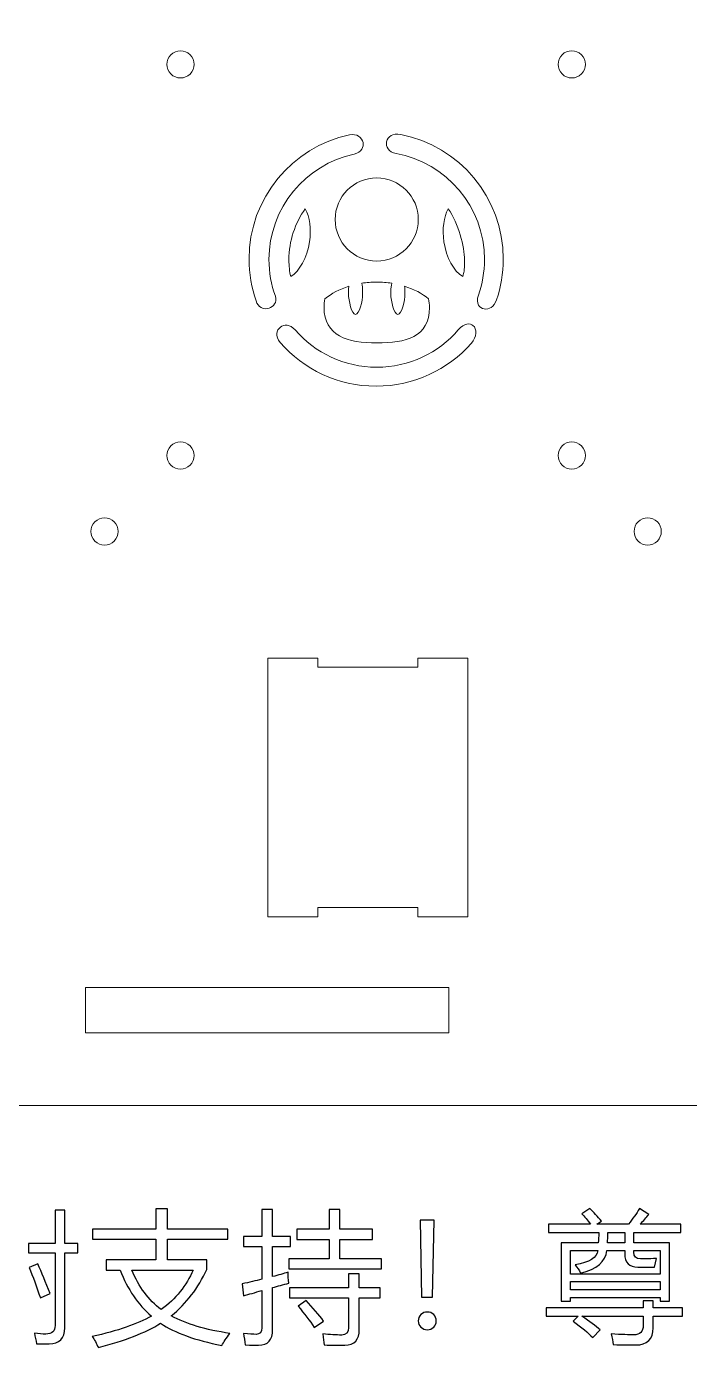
# Model space of a CAD drawing. Header units: centimetres. Extents: x -84 to 49, y -29 to 29.
# Drawn here: x 4.48 to 11.78, y -29.33 to -14.78 of the extents above; entities that cross this region are included whole.
import ezdxf

# ---------------------------------------------------------------- set-up
doc = ezdxf.new("R2010")
doc.units = ezdxf.units.CM
doc.header["$MEASUREMENT"] = 0
doc.layers.add('layer 1', color=7, linetype='Continuous')

msp = doc.modelspace()

# ---------------------------------------------------------------- linework, layer by layer
at = {"layer": 'layer 1', "color": 142, "lineweight": 20}
for points, knots in [([(3.62813, -26.66541), (3.62813, -26.66541), (28.50078, -26.66541), (28.50078, -26.66541), (28.50078, -26.66541), (28.50078, -26.66541), (29.88813, -21.49287), (29.88813, -21.49287), (29.88813, -21.49287), (29.88813, -21.49287), (28.47722, -21.11484), (28.47722, -21.11484), (28.47722, -21.11484), (28.47722, -21.11484), (28.21859, -22.08017), (28.21859, -22.08017), (28.21859, -22.08017), (28.21859, -22.08017), (27.73561, -21.95077), (27.73561, -21.95077), (27.73561, -21.95077), (27.73561, -21.95077), (27.99426, -20.98543), (27.99426, -20.98543), (27.99426, -20.98543), (27.99426, -20.98543), (27.99402, -20.98537), (27.99402, -20.98537), (27.99402, -20.98537), (27.99402, -20.98537), (28.11046, -20.55067), (28.11046, -20.55067), (28.11046, -20.55067), (28.11046, -20.55067), (24.24679, -19.51544), (24.24679, -19.51544), (24.24679, -19.51544), (24.24679, -19.51544), (24.13033, -19.95009), (24.13033, -19.95009), (24.13033, -19.95009), (24.13033, -19.95009), (20.36115, -18.94022), (20.36115, -18.94022), (20.36115, -18.94022), (20.36115, -18.94022), (20.19035, -19.57772), (20.19035, -19.57772), (20.19035, -19.57772), (20.19035, -19.57772), (20.33524, -19.61651), (20.33524, -19.61651), (20.33524, -19.61651), (20.33524, -19.61651), (20.27827, -19.82902), (20.27827, -19.82902), (20.27827, -19.82902), (20.27827, -19.82902), (20.1334, -19.79022), (20.1334, -19.79022), (20.1334, -19.79022), (20.1334, -19.79022), (20.06353, -20.05098), (20.06353, -20.05098), (20.06353, -20.05098), (20.06353, -20.05098), (19.77375, -19.97339), (19.77375, -19.97339), (19.77375, -19.97339), (19.77375, -19.97339), (19.84361, -19.71259), (19.84361, -19.71259), (19.84361, -19.71259), (19.84361, -19.71259), (19.69872, -19.67372), (19.69872, -19.67372), (19.69872, -19.67372), (19.69872, -19.67372), (19.75571, -19.46125), (19.75571, -19.46125), (19.75571, -19.46125), (19.75571, -19.46125), (19.90057, -19.50003), (19.90057, -19.50003), (19.90057, -19.50003), (19.90057, -19.50003), (20.07139, -18.86255), (20.07139, -18.86255), (20.07139, -18.86255), (20.07139, -18.86255), (16.30426, -17.85308), (16.30426, -17.85308), (16.30426, -17.85308), (16.30426, -17.85308), (16.4343, -17.36768), (16.4343, -17.36768), (16.4343, -17.36768), (13.91012, -12.86763), (11.62689, -4.30798), (17.20939, 2.113), (17.20939, 2.113), (17.20939, 2.113), (16.32521, 5.41296), (16.32521, 5.41296), (16.32521, 5.41296), (15.85448, 7.16956), (14.84009, 7.59481), (12.94908, 7.06738), (12.94908, 7.06738), (12.94908, 7.06738), (3.62849, 4.56991), (3.62849, 4.56991), (3.62849, 4.56991), (3.62849, 4.56991), (3.62849, -9.16541), (3.62849, -9.16541), (3.62849, -9.16541), (3.62849, -9.16541), (4.12813, -9.16539), (4.12813, -9.16539), (4.12813, -9.16539), (4.12813, -9.16539), (4.12812, -11.0153), (4.12812, -11.0153), (4.12812, -11.0153), (4.12812, -11.0153), (4.78809, -11.01539), (4.78809, -11.01539), (4.78809, -11.01539), (4.78809, -11.01539), (4.7881, -10.86542), (4.7881, -10.86542), (4.7881, -10.86542), (4.7881, -10.86542), (5.0081, -10.86543), (5.0081, -10.86543), (5.0081, -10.86543), (5.0081, -10.86543), (5.0081, -11.0154), (5.0081, -11.0154), (5.0081, -11.0154), (5.0081, -11.0154), (5.27811, -11.01541), (5.27811, -11.01541), (5.27811, -11.01541), (5.27811, -11.01541), (5.2781, -11.31542), (5.2781, -11.31542), (5.2781, -11.31542), (5.2781, -11.31542), (5.0081, -11.31541), (5.0081, -11.31541), (5.0081, -11.31541), (5.0081, -11.31541), (5.0081, -11.46541), (5.0081, -11.46541), (5.0081, -11.46541), (5.0081, -11.46541), (4.78808, -11.46542), (4.78808, -11.46542), (4.78808, -11.46542), (4.78808, -11.46542), (4.7881, -11.31541), (4.7881, -11.31541), (4.7881, -11.31541), (4.7881, -11.31541), (4.12809, -11.31541), (4.12809, -11.31541), (4.12809, -11.31541), (4.12809, -11.31541), (4.1281, -13.16539), (4.1281, -13.16539), (4.1281, -13.16539), (4.1281, -13.16539), (3.62849, -13.16541), (3.62849, -13.16541), (3.62849, -13.16541), (3.62849, -13.16541), (3.62849, -14.3219), (3.62849, -14.3219), (3.62849, -14.3219), (3.62849, -14.3219), (3.62813, -14.3219), (3.62813, -14.3219), (3.62813, -14.3219), (3.62812, -18.43644), (3.62813, -22.55089), (3.62813, -26.66541)], [0, 0, 0, 0, 0.0212766, 0.0212766, 0.0212766, 0.0212766, 0.04255319, 0.04255319, 0.04255319, 0.04255319, 0.06382979, 0.06382979, 0.06382979, 0.06382979, 0.08510638, 0.08510638, 0.08510638, 0.08510638, 0.10638298, 0.10638298, 0.10638298, 0.10638298, 0.12765957, 0.12765957, 0.12765957, 0.12765957, 0.14893617, 0.14893617, 0.14893617, 0.14893617, 0.17021277, 0.17021277, 0.17021277, 0.17021277, 0.19148936, 0.19148936, 0.19148936, 0.19148936, 0.21276596, 0.21276596, 0.21276596, 0.21276596, 0.23404255, 0.23404255, 0.23404255, 0.23404255, 0.25531915, 0.25531915, 0.25531915, 0.25531915, 0.27659574, 0.27659574, 0.27659574, 0.27659574, 0.29787234, 0.29787234, 0.29787234, 0.29787234, 0.31914894, 0.31914894, 0.31914894, 0.31914894, 0.34042553, 0.34042553, 0.34042553, 0.34042553, 0.36170213, 0.36170213, 0.36170213, 0.36170213, 0.38297872, 0.38297872, 0.38297872, 0.38297872, 0.40425532, 0.40425532, 0.40425532, 0.40425532, 0.42553191, 0.42553191, 0.42553191, 0.42553191, 0.44680851, 0.44680851, 0.44680851, 0.44680851, 0.46808511, 0.46808511, 0.46808511, 0.46808511, 0.4893617, 0.4893617, 0.4893617, 0.4893617, 0.5106383, 0.5106383, 0.5106383, 0.5106383, 0.53191489, 0.53191489, 0.53191489, 0.53191489, 0.55319149, 0.55319149, 0.55319149, 0.55319149, 0.57446809, 0.57446809, 0.57446809, 0.57446809, 0.59574468, 0.59574468, 0.59574468, 0.59574468, 0.61702128, 0.61702128, 0.61702128, 0.61702128, 0.63829787, 0.63829787, 0.63829787, 0.63829787, 0.65957447, 0.65957447, 0.65957447, 0.65957447, 0.68085106, 0.68085106, 0.68085106, 0.68085106, 0.70212766, 0.70212766, 0.70212766, 0.70212766, 0.72340426, 0.72340426, 0.72340426, 0.72340426, 0.74468085, 0.74468085, 0.74468085, 0.74468085, 0.76595745, 0.76595745, 0.76595745, 0.76595745, 0.78723404, 0.78723404, 0.78723404, 0.78723404, 0.80851064, 0.80851064, 0.80851064, 0.80851064, 0.82978723, 0.82978723, 0.82978723, 0.82978723, 0.85106383, 0.85106383, 0.85106383, 0.85106383, 0.87234043, 0.87234043, 0.87234043, 0.87234043, 0.89361702, 0.89361702, 0.89361702, 0.89361702, 0.91489362, 0.91489362, 0.91489362, 0.91489362, 0.93617021, 0.93617021, 0.93617021, 0.93617021, 0.95744681, 0.95744681, 0.95744681, 0.95744681, 0.9787234, 0.9787234, 0.9787234, 0.9787234, 1, 1, 1, 1]), ([(6.27835, -15.08831), (6.33694, -15.14688), (6.33692, -15.24188), (6.27835, -15.30048), (6.27835, -15.30048), (6.21979, -15.35903), (6.12479, -15.35899), (6.06624, -15.30045), (6.06624, -15.30045), (6.00765, -15.24188), (6.00767, -15.14688), (6.06621, -15.08834), (6.06621, -15.08834), (6.1248, -15.02974), (6.21978, -15.02976), (6.27835, -15.08831)], [0, 0, 0, 0, 0.25, 0.25, 0.25, 0.25, 0.5, 0.5, 0.5, 0.5, 0.75, 0.75, 0.75, 0.75, 1, 1, 1, 1]), ([(10.37586, -15.08831), (10.43442, -15.02973), (10.52938, -15.02973), (10.58791, -15.08833), (10.58791, -15.08833), (10.6465, -15.14691), (10.64653, -15.24186), (10.58793, -15.30046), (10.58793, -15.30046), (10.52938, -15.35901), (10.43441, -15.35902), (10.37582, -15.30045), (10.37582, -15.30045), (10.31726, -15.24188), (10.31726, -15.14689), (10.37586, -15.08831)], [0, 0, 0, 0, 0.25, 0.25, 0.25, 0.25, 0.5, 0.5, 0.5, 0.5, 0.75, 0.75, 0.75, 0.75, 1, 1, 1, 1]), ([(8.08626, -16.18385), (7.54969, -16.29765), (7.14695, -16.77416), (7.14698, -17.34455), (7.14698, -17.34455), (7.14698, -17.48631), (7.17187, -17.62227), (7.21747, -17.74833), (7.21747, -17.74833), (7.24174, -17.81795), (7.1937, -17.86419), (7.14826, -17.87996), (7.14826, -17.87996), (7.08985, -17.90022), (7.02443, -17.87211), (7.00419, -17.79898), (7.00419, -17.79898), (6.95424, -17.65514), (6.92709, -17.50065), (6.92708, -17.33984), (6.92708, -17.33984), (6.92708, -16.66729), (7.40165, -16.1053), (8.0341, -15.97068), (8.0341, -15.97068), (8.11329, -15.95381), (8.17147, -16.00093), (8.18288, -16.05631), (8.18288, -16.05631), (8.19297, -16.10516), (8.16665, -16.16044), (8.08626, -16.18385)], [0, 0, 0, 0, 0.125, 0.125, 0.125, 0.125, 0.25, 0.25, 0.25, 0.25, 0.375, 0.375, 0.375, 0.375, 0.5, 0.5, 0.5, 0.5, 0.625, 0.625, 0.625, 0.625, 0.75, 0.75, 0.75, 0.75, 0.875, 0.875, 0.875, 0.875, 1, 1, 1, 1]), ([(8.59879, -15.96633), (9.24184, -16.09284), (9.72709, -16.65975), (9.72707, -17.33987), (9.72707, -17.33987), (9.72709, -17.49728), (9.70105, -17.64867), (9.6531, -17.78993), (9.6531, -17.78993), (9.62784, -17.86439), (9.57, -17.89961), (9.51605, -17.88883), (9.51605, -17.88883), (9.46846, -17.8793), (9.41992, -17.83497), (9.45427, -17.73538), (9.45427, -17.73538), (9.49697, -17.613), (9.5202, -17.4815), (9.5202, -17.34453), (9.5202, -17.34453), (9.52022, -16.76179), (9.0999, -16.27705), (8.54598, -16.17694), (8.54598, -16.17694), (8.46273, -16.16077), (8.43084, -16.09929), (8.44225, -16.04624), (8.44225, -16.04624), (8.45367, -15.99324), (8.50853, -15.94865), (8.59879, -15.96633)], [0, 0, 0, 0, 0.125, 0.125, 0.125, 0.125, 0.25, 0.25, 0.25, 0.25, 0.375, 0.375, 0.375, 0.375, 0.5, 0.5, 0.5, 0.5, 0.625, 0.625, 0.625, 0.625, 0.75, 0.75, 0.75, 0.75, 0.875, 0.875, 0.875, 0.875, 1, 1, 1, 1]), ([(8.33362, -16.44539), (8.58639, -16.44538), (8.79142, -16.6504), (8.79146, -16.90325), (8.79146, -16.90325), (8.79146, -17.15608), (8.58641, -17.36106), (8.3336, -17.36109), (8.3336, -17.36109), (8.08077, -17.36109), (7.87576, -17.15606), (7.87577, -16.90323), (7.87577, -16.90323), (7.87574, -16.65039), (8.08078, -16.44538), (8.33362, -16.44539)], [0, 0, 0, 0, 0.25, 0.25, 0.25, 0.25, 0.5, 0.5, 0.5, 0.5, 0.75, 0.75, 0.75, 0.75, 1, 1, 1, 1]), ([(7.38662, -17.53201), (7.37335, -17.477), (7.36629, -17.41597), (7.36634, -17.34814), (7.36634, -17.34814), (7.36632, -17.13811), (7.43341, -16.9436), (7.54723, -16.78496), (7.54723, -16.78496), (7.59459, -16.87681), (7.61416, -17.00813), (7.59357, -17.14884), (7.59357, -17.14884), (7.5676, -17.32582), (7.48511, -17.47027), (7.38662, -17.53201)], [0, 0, 0, 0, 0.25, 0.25, 0.25, 0.25, 0.5, 0.5, 0.5, 0.5, 0.75, 0.75, 0.75, 0.75, 1, 1, 1, 1]), ([(9.12001, -16.78499), (9.23381, -16.94362), (9.3009, -17.20919), (9.30087, -17.34815), (9.30087, -17.34815), (9.30087, -17.48711), (9.29384, -17.47704), (9.28058, -17.53202), (9.28058, -17.53202), (9.18213, -17.47027), (9.09959, -17.32579), (9.07365, -17.14886), (9.07365, -17.14886), (9.05306, -17.00808), (9.0726, -16.87678), (9.12001, -16.78499)], [0, 0, 0, 0, 0.25, 0.25, 0.25, 0.25, 0.5, 0.5, 0.5, 0.5, 0.75, 0.75, 0.75, 0.75, 1, 1, 1, 1]), ([(8.33361, -17.59319), (8.39053, -17.59321), (8.44602, -17.59762), (8.49924, -17.60594), (8.49924, -17.60594), (8.49281, -17.63954), (8.48915, -17.63534), (8.48915, -17.71971), (8.48915, -17.71971), (8.48914, -17.80409), (8.52396, -17.9504), (8.56678, -17.95039), (8.56678, -17.95039), (8.60963, -17.95038), (8.64441, -17.79772), (8.64442, -17.71972), (8.64442, -17.71972), (8.64438, -17.64169), (8.64265, -17.66373), (8.63943, -17.63838), (8.63943, -17.63838), (8.74341, -17.67081), (8.83437, -17.71922), (8.90546, -17.77901), (8.90546, -17.77901), (8.91102, -17.80782), (8.91399, -17.83933), (8.91396, -17.87374), (8.91396, -17.87374), (8.91397, -18.19941), (8.65408, -18.26384), (8.33357, -18.26385), (8.33357, -18.26385), (8.01315, -18.26385), (7.75323, -18.18446), (7.75321, -17.87373), (7.75321, -17.87373), (7.75321, -17.83911), (7.7565, -17.80734), (7.76269, -17.77823), (7.76269, -17.77823), (7.83363, -17.71883), (7.92423, -17.67072), (8.02774, -17.63839), (8.02774, -17.63839), (8.02456, -17.66371), (8.02284, -17.64169), (8.02285, -17.71969), (8.02285, -17.71969), (8.02284, -17.79772), (8.05758, -17.95039), (8.10041, -17.95038), (8.10041, -17.95038), (8.14326, -17.95038), (8.17806, -17.80404), (8.17807, -17.71966), (8.17807, -17.71966), (8.17809, -17.63527), (8.1744, -17.63952), (8.16795, -17.60596), (8.16795, -17.60596), (8.22121, -17.59763), (8.27666, -17.5932), (8.33361, -17.59319)], [0, 0, 0, 0, 0.0625, 0.0625, 0.0625, 0.0625, 0.125, 0.125, 0.125, 0.125, 0.1875, 0.1875, 0.1875, 0.1875, 0.25, 0.25, 0.25, 0.25, 0.3125, 0.3125, 0.3125, 0.3125, 0.375, 0.375, 0.375, 0.375, 0.4375, 0.4375, 0.4375, 0.4375, 0.5, 0.5, 0.5, 0.5, 0.5625, 0.5625, 0.5625, 0.5625, 0.625, 0.625, 0.625, 0.625, 0.6875, 0.6875, 0.6875, 0.6875, 0.75, 0.75, 0.75, 0.75, 0.8125, 0.8125, 0.8125, 0.8125, 0.875, 0.875, 0.875, 0.875, 0.9375, 0.9375, 0.9375, 0.9375, 1, 1, 1, 1]), ([(7.43565, -18.12011), (7.65323, -18.37181), (7.97483, -18.53117), (8.33357, -18.53116), (8.33357, -18.53116), (8.6922, -18.53119), (9.01369, -18.37197), (9.23129, -18.12047), (9.23129, -18.12047), (9.30171, -18.03908), (9.36115, -18.04638), (9.39387, -18.07192), (9.39387, -18.07192), (9.44017, -18.10809), (9.43763, -18.19743), (9.37583, -18.26721), (9.37583, -18.26721), (9.11933, -18.55706), (8.74452, -18.73986), (8.32708, -18.73988), (8.32708, -18.73988), (7.90532, -18.73984), (7.52712, -18.55324), (7.27041, -18.25809), (7.27041, -18.25809), (7.21059, -18.18932), (7.2293, -18.12275), (7.27281, -18.08947), (7.27281, -18.08947), (7.31367, -18.05813), (7.37573, -18.05572), (7.43565, -18.12011)], [0, 0, 0, 0, 0.125, 0.125, 0.125, 0.125, 0.25, 0.25, 0.25, 0.25, 0.375, 0.375, 0.375, 0.375, 0.5, 0.5, 0.5, 0.5, 0.625, 0.625, 0.625, 0.625, 0.75, 0.75, 0.75, 0.75, 0.875, 0.875, 0.875, 0.875, 1, 1, 1, 1]), ([(6.06622, -19.3979), (6.12477, -19.33934), (6.2198, -19.33932), (6.27836, -19.39791), (6.27836, -19.39791), (6.33692, -19.45648), (6.33694, -19.55149), (6.27837, -19.61004), (6.27837, -19.61004), (6.21979, -19.66859), (6.12479, -19.6686), (6.06622, -19.61003), (6.06622, -19.61003), (6.00767, -19.55145), (6.00764, -19.45649), (6.06622, -19.3979)], [0, 0, 0, 0, 0.25, 0.25, 0.25, 0.25, 0.5, 0.5, 0.5, 0.5, 0.75, 0.75, 0.75, 0.75, 1, 1, 1, 1]), ([(10.58796, -19.3979), (10.64653, -19.45649), (10.64652, -19.55147), (10.58795, -19.61002), (10.58795, -19.61002), (10.52939, -19.66864), (10.4344, -19.66861), (10.37582, -19.61006), (10.37582, -19.61006), (10.31727, -19.55146), (10.31729, -19.45648), (10.37582, -19.39791), (10.37582, -19.39791), (10.43441, -19.33931), (10.52938, -19.33937), (10.58796, -19.3979)], [0, 0, 0, 0, 0.25, 0.25, 0.25, 0.25, 0.5, 0.5, 0.5, 0.5, 0.75, 0.75, 0.75, 0.75, 1, 1, 1, 1]), ([(5.23007, -20.23405), (5.28864, -20.17549), (5.38364, -20.1755), (5.44222, -20.23405), (5.44222, -20.23405), (5.50078, -20.29261), (5.50078, -20.38762), (5.44223, -20.44618), (5.44223, -20.44618), (5.38366, -20.50476), (5.28863, -20.50475), (5.23009, -20.44619), (5.23009, -20.44619), (5.17153, -20.38763), (5.17154, -20.29262), (5.23007, -20.23405)], [0, 0, 0, 0, 0.25, 0.25, 0.25, 0.25, 0.5, 0.5, 0.5, 0.5, 0.75, 0.75, 0.75, 0.75, 1, 1, 1, 1]), ([(11.42408, -20.23407), (11.48265, -20.2926), (11.48263, -20.38763), (11.42407, -20.44619), (11.42407, -20.44619), (11.36554, -20.50475), (11.2705, -20.50472), (11.21193, -20.44618), (11.21193, -20.44618), (11.15343, -20.38763), (11.15337, -20.29262), (11.21195, -20.23407), (11.21195, -20.23407), (11.27052, -20.17549), (11.36553, -20.1755), (11.42408, -20.23407)], [0, 0, 0, 0, 0.25, 0.25, 0.25, 0.25, 0.5, 0.5, 0.5, 0.5, 0.75, 0.75, 0.75, 0.75, 1, 1, 1, 1]), ([(9.33566, -21.7351), (9.33566, -21.7351), (9.33565, -24.58512), (9.33565, -24.58512), (9.33565, -24.58512), (9.33565, -24.58512), (8.78564, -24.58511), (8.78564, -24.58511), (8.78564, -24.58511), (8.78564, -24.58511), (8.78564, -24.48513), (8.78564, -24.48513), (8.78564, -24.48513), (8.78564, -24.48513), (7.68565, -24.48511), (7.68565, -24.48511), (7.68565, -24.48511), (7.68565, -24.48511), (7.68564, -24.58511), (7.68564, -24.58511), (7.68564, -24.58511), (7.68564, -24.58511), (7.13567, -24.5851), (7.13567, -24.5851), (7.13567, -24.5851), (7.13567, -24.5851), (7.13564, -21.73511), (7.13564, -21.73511), (7.13564, -21.73511), (7.13564, -21.73511), (7.68565, -21.73512), (7.68565, -21.73512), (7.68565, -21.73512), (7.68565, -21.73512), (7.68563, -21.83512), (7.68563, -21.83512), (7.68563, -21.83512), (7.68563, -21.83512), (8.78562, -21.83512), (8.78562, -21.83512), (8.78562, -21.83512), (8.78562, -21.83512), (8.78564, -21.73512), (8.78564, -21.73512), (8.78564, -21.73512), (8.78564, -21.73512), (9.33566, -21.7351), (9.33566, -21.7351)], [0, 0, 0, 0, 0.08333333, 0.08333333, 0.08333333, 0.08333333, 0.16666667, 0.16666667, 0.16666667, 0.16666667, 0.25, 0.25, 0.25, 0.25, 0.33333333, 0.33333333, 0.33333333, 0.33333333, 0.41666667, 0.41666667, 0.41666667, 0.41666667, 0.5, 0.5, 0.5, 0.5, 0.58333333, 0.58333333, 0.58333333, 0.58333333, 0.66666667, 0.66666667, 0.66666667, 0.66666667, 0.75, 0.75, 0.75, 0.75, 0.83333333, 0.83333333, 0.83333333, 0.83333333, 0.91666667, 0.91666667, 0.91666667, 0.91666667, 1, 1, 1, 1]), ([(9.12809, -25.86543), (9.12809, -25.86543), (5.12806, -25.86543), (5.12806, -25.86543), (5.12806, -25.86543), (5.12806, -25.86543), (5.12804, -25.36543), (5.12804, -25.36543), (5.12804, -25.36543), (5.12804, -25.36543), (9.12812, -25.36544), (9.12812, -25.36544), (9.12812, -25.36544), (9.12812, -25.36544), (9.12809, -25.86543), (9.12809, -25.86543)], [0, 0, 0, 0, 0.25, 0.25, 0.25, 0.25, 0.5, 0.5, 0.5, 0.5, 0.75, 0.75, 0.75, 0.75, 1, 1, 1, 1])]:
    msp.add_open_spline(points, degree=3, knots=knots, dxfattribs=at)
at = {"layer": 'layer 1', "color": 250}
for points, knots in [([(10.36532, -28.17968), (10.36532, -28.17968), (10.77385, -28.17968), (10.77385, -28.17968), (10.77385, -28.17968), (10.77647, -28.14533), (10.77831, -28.10678), (10.77935, -28.0643), (10.77935, -28.0643), (10.77935, -28.0643), (10.22687, -28.0643), (10.22687, -28.0643), (10.22687, -28.0643), (10.22687, -28.0643), (10.22687, -27.97384), (10.22687, -27.97384), (10.22687, -27.97384), (10.22687, -27.97384), (10.68942, -27.97384), (10.68942, -27.97384), (10.68942, -27.97384), (10.65349, -27.92507), (10.62176, -27.88626), (10.59423, -27.85689), (10.59423, -27.85689), (10.59423, -27.85689), (10.68024, -27.79868), (10.68024, -27.79868), (10.68024, -27.79868), (10.72324, -27.84168), (10.76624, -27.88862), (10.80925, -27.94001), (10.80925, -27.94001), (10.80925, -27.94001), (10.75943, -27.97384), (10.75943, -27.97384), (10.75943, -27.97384), (10.75943, -27.97384), (11.10581, -27.97384), (11.10581, -27.97384), (11.10581, -27.97384), (11.15248, -27.91432), (11.19287, -27.85637), (11.22722, -27.79999), (11.22722, -27.79999), (11.22722, -27.79999), (11.33, -27.86607), (11.33, -27.86607), (11.33, -27.86607), (11.30509, -27.89753), (11.2731, -27.9332), (11.23482, -27.97384), (11.23482, -27.97384), (11.23482, -27.97384), (11.68189, -27.97384), (11.68189, -27.97384), (11.68189, -27.97384), (11.68189, -27.97384), (11.68189, -28.0643), (11.68189, -28.0643), (11.68189, -28.0643), (11.68189, -28.0643), (11.16559, -28.0643), (11.16559, -28.0643), (11.16559, -28.0643), (11.16559, -28.0643), (11.16559, -28.17968), (11.16559, -28.17968), (11.16559, -28.17968), (11.16559, -28.17968), (11.55734, -28.17968), (11.55734, -28.17968), (11.55734, -28.17968), (11.55734, -28.17968), (11.55734, -28.81869), (11.55734, -28.81869), (11.55734, -28.81869), (11.55734, -28.81869), (11.45455, -28.81869), (11.45455, -28.81869), (11.45455, -28.81869), (11.45455, -28.81869), (11.45455, -28.77883), (11.45455, -28.77883), (11.45455, -28.77883), (11.45455, -28.77883), (10.46811, -28.77883), (10.46811, -28.77883), (10.46811, -28.77883), (10.46811, -28.77883), (10.46811, -28.81869), (10.46811, -28.81869), (10.46811, -28.81869), (10.46811, -28.81869), (10.36532, -28.81869), (10.36532, -28.81869), (10.36532, -28.81869), (10.36532, -28.81869), (10.36532, -28.17968), (10.36532, -28.17968)], [0, 0, 0, 0, 0.04, 0.04, 0.04, 0.04, 0.08, 0.08, 0.08, 0.08, 0.12, 0.12, 0.12, 0.12, 0.16, 0.16, 0.16, 0.16, 0.2, 0.2, 0.2, 0.2, 0.24, 0.24, 0.24, 0.24, 0.28, 0.28, 0.28, 0.28, 0.32, 0.32, 0.32, 0.32, 0.36, 0.36, 0.36, 0.36, 0.4, 0.4, 0.4, 0.4, 0.44, 0.44, 0.44, 0.44, 0.48, 0.48, 0.48, 0.48, 0.52, 0.52, 0.52, 0.52, 0.56, 0.56, 0.56, 0.56, 0.6, 0.6, 0.6, 0.6, 0.64, 0.64, 0.64, 0.64, 0.68, 0.68, 0.68, 0.68, 0.72, 0.72, 0.72, 0.72, 0.76, 0.76, 0.76, 0.76, 0.8, 0.8, 0.8, 0.8, 0.84, 0.84, 0.84, 0.84, 0.88, 0.88, 0.88, 0.88, 0.92, 0.92, 0.92, 0.92, 0.96, 0.96, 0.96, 0.96, 1, 1, 1, 1]), ([(4.49723, -28.18571), (4.49723, -28.18571), (4.79065, -28.18571), (4.79065, -28.18571), (4.79065, -28.18571), (4.79065, -28.18571), (4.79065, -27.81704), (4.79065, -27.81704), (4.79065, -27.81704), (4.79065, -27.81704), (4.89815, -27.81704), (4.89815, -27.81704), (4.89815, -27.81704), (4.89815, -27.81704), (4.89815, -28.18571), (4.89815, -28.18571), (4.89815, -28.18571), (4.89815, -28.18571), (5.04263, -28.18571), (5.04263, -28.18571), (5.04263, -28.18571), (5.04263, -28.18571), (5.04263, -28.28876), (5.04263, -28.28876), (5.04263, -28.28876), (5.04263, -28.28876), (4.89815, -28.28876), (4.89815, -28.28876), (4.89815, -28.28876), (4.89815, -28.28876), (4.89815, -29.11525), (4.89815, -29.11525), (4.89815, -29.11525), (4.89815, -29.23089), (4.84021, -29.28936), (4.72457, -29.29041), (4.72457, -29.29041), (4.69074, -29.29041), (4.64459, -29.29041), (4.58612, -29.29041), (4.58612, -29.29041), (4.58009, -29.25056), (4.57249, -29.21149), (4.56331, -29.17373), (4.56331, -29.17373), (4.61024, -29.17976), (4.6522, -29.1829), (4.68917, -29.1829), (4.68917, -29.1829), (4.75682, -29.1829), (4.79065, -29.15118), (4.79065, -29.08772), (4.79065, -29.08772), (4.79065, -29.08772), (4.79065, -28.28876), (4.79065, -28.28876), (4.79065, -28.28876), (4.79065, -28.28876), (4.49723, -28.28876), (4.49723, -28.28876), (4.49723, -28.28876), (4.49723, -28.28876), (4.49723, -28.18571), (4.49723, -28.18571)], [0, 0, 0, 0, 0.0625, 0.0625, 0.0625, 0.0625, 0.125, 0.125, 0.125, 0.125, 0.1875, 0.1875, 0.1875, 0.1875, 0.25, 0.25, 0.25, 0.25, 0.3125, 0.3125, 0.3125, 0.3125, 0.375, 0.375, 0.375, 0.375, 0.4375, 0.4375, 0.4375, 0.4375, 0.5, 0.5, 0.5, 0.5, 0.5625, 0.5625, 0.5625, 0.5625, 0.625, 0.625, 0.625, 0.625, 0.6875, 0.6875, 0.6875, 0.6875, 0.75, 0.75, 0.75, 0.75, 0.8125, 0.8125, 0.8125, 0.8125, 0.875, 0.875, 0.875, 0.875, 0.9375, 0.9375, 0.9375, 0.9375, 1, 1, 1, 1]), ([(5.20469, -28.02602), (5.20469, -28.02602), (5.90244, -28.02602), (5.90244, -28.02602), (5.90244, -28.02602), (5.90244, -28.02602), (5.90244, -27.80471), (5.90244, -27.80471), (5.90244, -27.80471), (5.90244, -27.80471), (6.0283, -27.80471), (6.0283, -27.80471), (6.0283, -27.80471), (6.0283, -27.80471), (6.0283, -28.02602), (6.0283, -28.02602), (6.0283, -28.02602), (6.0283, -28.02602), (6.69353, -28.02602), (6.69353, -28.02602), (6.69353, -28.02602), (6.69353, -28.02602), (6.69353, -28.13798), (6.69353, -28.13798), (6.69353, -28.13798), (6.69353, -28.13798), (6.0283, -28.13798), (6.0283, -28.13798), (6.0283, -28.13798), (6.0283, -28.13798), (6.0283, -28.36559), (6.0283, -28.36559), (6.0283, -28.36559), (6.0283, -28.36559), (6.46147, -28.36559), (6.46147, -28.36559), (6.46147, -28.36559), (6.46147, -28.36559), (6.46147, -28.47152), (6.46147, -28.47152), (6.46147, -28.47152), (6.36944, -28.67526), (6.23886, -28.8457), (6.06973, -28.98231), (6.06973, -28.98231), (6.23728, -29.07304), (6.4523, -29.13728), (6.71504, -29.1753), (6.71504, -29.1753), (6.67806, -29.22643), (6.64896, -29.27101), (6.62746, -29.30877), (6.62746, -29.30877), (6.33509, -29.25108), (6.11037, -29.16927), (5.95383, -29.06386), (5.95383, -29.06386), (5.78628, -29.16717), (5.55763, -29.25659), (5.26788, -29.33184), (5.26788, -29.33184), (5.24716, -29.28491), (5.22488, -29.24426), (5.20023, -29.21044), (5.20023, -29.21044), (5.47922, -29.14803), (5.6966, -29.07304), (5.85235, -28.98546), (5.85235, -28.98546), (5.70394, -28.85802), (5.58883, -28.68863), (5.50754, -28.47755), (5.50754, -28.47755), (5.50754, -28.47755), (5.35546, -28.47755), (5.35546, -28.47755), (5.35546, -28.47755), (5.35546, -28.47755), (5.35546, -28.36559), (5.35546, -28.36559), (5.35546, -28.36559), (5.35546, -28.36559), (5.90244, -28.36559), (5.90244, -28.36559), (5.90244, -28.36559), (5.90244, -28.36559), (5.90244, -28.13798), (5.90244, -28.13798), (5.90244, -28.13798), (5.90244, -28.13798), (5.20469, -28.13798), (5.20469, -28.13798), (5.20469, -28.13798), (5.20469, -28.13798), (5.20469, -28.02602), (5.20469, -28.02602)], [0, 0, 0, 0, 0.04166667, 0.04166667, 0.04166667, 0.04166667, 0.08333333, 0.08333333, 0.08333333, 0.08333333, 0.125, 0.125, 0.125, 0.125, 0.16666667, 0.16666667, 0.16666667, 0.16666667, 0.20833333, 0.20833333, 0.20833333, 0.20833333, 0.25, 0.25, 0.25, 0.25, 0.29166667, 0.29166667, 0.29166667, 0.29166667, 0.33333333, 0.33333333, 0.33333333, 0.33333333, 0.375, 0.375, 0.375, 0.375, 0.41666667, 0.41666667, 0.41666667, 0.41666667, 0.45833333, 0.45833333, 0.45833333, 0.45833333, 0.5, 0.5, 0.5, 0.5, 0.54166667, 0.54166667, 0.54166667, 0.54166667, 0.58333333, 0.58333333, 0.58333333, 0.58333333, 0.625, 0.625, 0.625, 0.625, 0.66666667, 0.66666667, 0.66666667, 0.66666667, 0.70833333, 0.70833333, 0.70833333, 0.70833333, 0.75, 0.75, 0.75, 0.75, 0.79166667, 0.79166667, 0.79166667, 0.79166667, 0.83333333, 0.83333333, 0.83333333, 0.83333333, 0.875, 0.875, 0.875, 0.875, 0.91666667, 0.91666667, 0.91666667, 0.91666667, 0.95833333, 0.95833333, 0.95833333, 0.95833333, 1, 1, 1, 1]), ([(6.8527, -28.62963), (6.93058, -28.61233), (7.00216, -28.59581), (7.06772, -28.57981), (7.06772, -28.57981), (7.06772, -28.57981), (7.06772, -28.21953), (7.06772, -28.21953), (7.06772, -28.21953), (7.06772, -28.21953), (6.8666, -28.21953), (6.8666, -28.21953), (6.8666, -28.21953), (6.8666, -28.21953), (6.8666, -28.10888), (6.8666, -28.10888), (6.8666, -28.10888), (6.8666, -28.10888), (7.06772, -28.10888), (7.06772, -28.10888), (7.06772, -28.10888), (7.06772, -28.10888), (7.06772, -27.81232), (7.06772, -27.81232), (7.06772, -27.81232), (7.06772, -27.81232), (7.18755, -27.81232), (7.18755, -27.81232), (7.18755, -27.81232), (7.18755, -27.81232), (7.18755, -28.10888), (7.18755, -28.10888), (7.18755, -28.10888), (7.18755, -28.10888), (7.38421, -28.10888), (7.38421, -28.10888), (7.38421, -28.10888), (7.38421, -28.10888), (7.38421, -28.21953), (7.38421, -28.21953), (7.38421, -28.21953), (7.38421, -28.21953), (7.18755, -28.21953), (7.18755, -28.21953), (7.18755, -28.21953), (7.18755, -28.21953), (7.18755, -28.54992), (7.18755, -28.54992), (7.18755, -28.54992), (7.25179, -28.53288), (7.3079, -28.51714), (7.35668, -28.5022), (7.35668, -28.5022), (7.35772, -28.53917), (7.36113, -28.57903), (7.36743, -28.62203), (7.36743, -28.62203), (7.30345, -28.63907), (7.2434, -28.65507), (7.18755, -28.67054), (7.18755, -28.67054), (7.18755, -28.67054), (7.18755, -29.13361), (7.18755, -29.13361), (7.18755, -29.13361), (7.18755, -29.24846), (7.13537, -29.30588), (7.03101, -29.30588), (7.03101, -29.30588), (6.99928, -29.30588), (6.95051, -29.30483), (6.88495, -29.30274), (6.88495, -29.30274), (6.88076, -29.26078), (6.8742, -29.2183), (6.86503, -29.1753), (6.86503, -29.1753), (6.92953, -29.18238), (6.9762, -29.18605), (7.00479, -29.18605), (7.00479, -29.18605), (7.04674, -29.18605), (7.06772, -29.16193), (7.06772, -29.11368), (7.06772, -29.11368), (7.06772, -29.11368), (7.06772, -28.70358), (7.06772, -28.70358), (7.06772, -28.70358), (6.99194, -28.72508), (6.92533, -28.74448), (6.86817, -28.76179), (6.86817, -28.76179), (6.86817, -28.76179), (6.8527, -28.62963), (6.8527, -28.62963)], [0, 0, 0, 0, 0.04166667, 0.04166667, 0.04166667, 0.04166667, 0.08333333, 0.08333333, 0.08333333, 0.08333333, 0.125, 0.125, 0.125, 0.125, 0.16666667, 0.16666667, 0.16666667, 0.16666667, 0.20833333, 0.20833333, 0.20833333, 0.20833333, 0.25, 0.25, 0.25, 0.25, 0.29166667, 0.29166667, 0.29166667, 0.29166667, 0.33333333, 0.33333333, 0.33333333, 0.33333333, 0.375, 0.375, 0.375, 0.375, 0.41666667, 0.41666667, 0.41666667, 0.41666667, 0.45833333, 0.45833333, 0.45833333, 0.45833333, 0.5, 0.5, 0.5, 0.5, 0.54166667, 0.54166667, 0.54166667, 0.54166667, 0.58333333, 0.58333333, 0.58333333, 0.58333333, 0.625, 0.625, 0.625, 0.625, 0.66666667, 0.66666667, 0.66666667, 0.66666667, 0.70833333, 0.70833333, 0.70833333, 0.70833333, 0.75, 0.75, 0.75, 0.75, 0.79166667, 0.79166667, 0.79166667, 0.79166667, 0.83333333, 0.83333333, 0.83333333, 0.83333333, 0.875, 0.875, 0.875, 0.875, 0.91666667, 0.91666667, 0.91666667, 0.91666667, 0.95833333, 0.95833333, 0.95833333, 0.95833333, 1, 1, 1, 1]), ([(7.36585, -28.35483), (7.36585, -28.35483), (7.80847, -28.35483), (7.80847, -28.35483), (7.80847, -28.35483), (7.80847, -28.35483), (7.80847, -28.13956), (7.80847, -28.13956), (7.80847, -28.13956), (7.80847, -28.13956), (7.45343, -28.13956), (7.45343, -28.13956), (7.45343, -28.13956), (7.45343, -28.13956), (7.45343, -28.0289), (7.45343, -28.0289), (7.45343, -28.0289), (7.45343, -28.0289), (7.80847, -28.0289), (7.80847, -28.0289), (7.80847, -28.0289), (7.80847, -28.0289), (7.80847, -27.81232), (7.80847, -27.81232), (7.80847, -27.81232), (7.80847, -27.81232), (7.9283, -27.81232), (7.9283, -27.81232), (7.9283, -27.81232), (7.9283, -27.81232), (7.9283, -28.0289), (7.9283, -28.0289), (7.9283, -28.0289), (7.9283, -28.0289), (8.2878, -28.0289), (8.2878, -28.0289), (8.2878, -28.0289), (8.2878, -28.0289), (8.2878, -28.13956), (8.2878, -28.13956), (8.2878, -28.13956), (8.2878, -28.13956), (7.9283, -28.13956), (7.9283, -28.13956), (7.9283, -28.13956), (7.9283, -28.13956), (7.9283, -28.35483), (7.9283, -28.35483), (7.9283, -28.35483), (7.9283, -28.35483), (8.38455, -28.35483), (8.38455, -28.35483), (8.38455, -28.35483), (8.38455, -28.35483), (8.38455, -28.46549), (8.38455, -28.46549), (8.38455, -28.46549), (8.38455, -28.46549), (7.36585, -28.46549), (7.36585, -28.46549), (7.36585, -28.46549), (7.36585, -28.46549), (7.36585, -28.35483), (7.36585, -28.35483)], [0, 0, 0, 0, 0.0625, 0.0625, 0.0625, 0.0625, 0.125, 0.125, 0.125, 0.125, 0.1875, 0.1875, 0.1875, 0.1875, 0.25, 0.25, 0.25, 0.25, 0.3125, 0.3125, 0.3125, 0.3125, 0.375, 0.375, 0.375, 0.375, 0.4375, 0.4375, 0.4375, 0.4375, 0.5, 0.5, 0.5, 0.5, 0.5625, 0.5625, 0.5625, 0.5625, 0.625, 0.625, 0.625, 0.625, 0.6875, 0.6875, 0.6875, 0.6875, 0.75, 0.75, 0.75, 0.75, 0.8125, 0.8125, 0.8125, 0.8125, 0.875, 0.875, 0.875, 0.875, 0.9375, 0.9375, 0.9375, 0.9375, 1, 1, 1, 1]), ([(8.96615, -27.9269), (8.96615, -27.9269), (8.94936, -28.77805), (8.94936, -28.77805), (8.94936, -28.77805), (8.94936, -28.77805), (8.82796, -28.77805), (8.82796, -28.77805), (8.82796, -28.77805), (8.82796, -28.77805), (8.81091, -27.9269), (8.81091, -27.9269), (8.81091, -27.9269), (8.81091, -27.9269), (8.96615, -27.9269), (8.96615, -27.9269)], [0, 0, 0, 0, 0.25, 0.25, 0.25, 0.25, 0.5, 0.5, 0.5, 0.5, 0.75, 0.75, 0.75, 0.75, 1, 1, 1, 1]), ([(10.87532, -28.17968), (10.87532, -28.17968), (11.06569, -28.17968), (11.06569, -28.17968), (11.06569, -28.17968), (11.06569, -28.17968), (11.06569, -28.0643), (11.06569, -28.0643), (11.06569, -28.0643), (11.06569, -28.0643), (10.87847, -28.0643), (10.87847, -28.0643), (10.87847, -28.0643), (10.87795, -28.10888), (10.8769, -28.14742), (10.87532, -28.17968)], [0, 0, 0, 0, 0.25, 0.25, 0.25, 0.25, 0.5, 0.5, 0.5, 0.5, 0.75, 0.75, 0.75, 0.75, 1, 1, 1, 1]), ([(11.23797, -28.35326), (11.2655, -28.35326), (11.3245, -28.35274), (11.4147, -28.35169), (11.4147, -28.35169), (11.4147, -28.35169), (11.3932, -28.4453), (11.3932, -28.4453), (11.3932, -28.4453), (11.3932, -28.4453), (11.2086, -28.4453), (11.2086, -28.4453), (11.2086, -28.4453), (11.11341, -28.4453), (11.06569, -28.39626), (11.06569, -28.29793), (11.06569, -28.29793), (11.06569, -28.29793), (11.06569, -28.26411), (11.06569, -28.26411), (11.06569, -28.26411), (11.06569, -28.26411), (10.86851, -28.26411), (10.86851, -28.26411), (10.86851, -28.26411), (10.85409, -28.38604), (10.75759, -28.46837), (10.57876, -28.51138), (10.57876, -28.51138), (10.56146, -28.47965), (10.54127, -28.44897), (10.51898, -28.41934), (10.51898, -28.41934), (10.67657, -28.39312), (10.75943, -28.34146), (10.76703, -28.26411), (10.76703, -28.26411), (10.76703, -28.26411), (10.46811, -28.26411), (10.46811, -28.26411), (10.46811, -28.26411), (10.46811, -28.26411), (10.46811, -28.52213), (10.46811, -28.52213), (10.46811, -28.52213), (10.46811, -28.52213), (11.45455, -28.52213), (11.45455, -28.52213), (11.45455, -28.52213), (11.45455, -28.52213), (11.45455, -28.26411), (11.45455, -28.26411), (11.45455, -28.26411), (11.45455, -28.26411), (11.16559, -28.26411), (11.16559, -28.26411), (11.16559, -28.26411), (11.16559, -28.26411), (11.16559, -28.28246), (11.16559, -28.28246), (11.16559, -28.28246), (11.16559, -28.32966), (11.18972, -28.35326), (11.23797, -28.35326)], [0, 0, 0, 0, 0.0625, 0.0625, 0.0625, 0.0625, 0.125, 0.125, 0.125, 0.125, 0.1875, 0.1875, 0.1875, 0.1875, 0.25, 0.25, 0.25, 0.25, 0.3125, 0.3125, 0.3125, 0.3125, 0.375, 0.375, 0.375, 0.375, 0.4375, 0.4375, 0.4375, 0.4375, 0.5, 0.5, 0.5, 0.5, 0.5625, 0.5625, 0.5625, 0.5625, 0.625, 0.625, 0.625, 0.625, 0.6875, 0.6875, 0.6875, 0.6875, 0.75, 0.75, 0.75, 0.75, 0.8125, 0.8125, 0.8125, 0.8125, 0.875, 0.875, 0.875, 0.875, 0.9375, 0.9375, 0.9375, 0.9375, 1, 1, 1, 1]), ([(4.60002, -28.40859), (4.64407, -28.50482), (4.68917, -28.61443), (4.73532, -28.7374), (4.73532, -28.7374), (4.73532, -28.7374), (4.62939, -28.78486), (4.62939, -28.78486), (4.62939, -28.78486), (4.58822, -28.66215), (4.54679, -28.54992), (4.50483, -28.44844), (4.50483, -28.44844), (4.50483, -28.44844), (4.60002, -28.40859), (4.60002, -28.40859)], [0, 0, 0, 0, 0.25, 0.25, 0.25, 0.25, 0.5, 0.5, 0.5, 0.5, 0.75, 0.75, 0.75, 0.75, 1, 1, 1, 1]), ([(6.31254, -28.47755), (6.31254, -28.47755), (5.63734, -28.47755), (5.63734, -28.47755), (5.63734, -28.47755), (5.71207, -28.66267), (5.8201, -28.80794), (5.96143, -28.91387), (5.96143, -28.91387), (6.12034, -28.79378), (6.23728, -28.64825), (6.31254, -28.47755)], [0, 0, 0, 0, 0.33333333, 0.33333333, 0.33333333, 0.33333333, 0.66666667, 0.66666667, 0.66666667, 0.66666667, 1, 1, 1, 1]), ([(7.37215, -28.67421), (7.37215, -28.67421), (8.02191, -28.67421), (8.02191, -28.67421), (8.02191, -28.67421), (8.02191, -28.67421), (8.02191, -28.51767), (8.02191, -28.51767), (8.02191, -28.51767), (8.02191, -28.51767), (8.14174, -28.51767), (8.14174, -28.51767), (8.14174, -28.51767), (8.14174, -28.51767), (8.14174, -28.67421), (8.14174, -28.67421), (8.14174, -28.67421), (8.14174, -28.67421), (8.37065, -28.67421), (8.37065, -28.67421), (8.37065, -28.67421), (8.37065, -28.67421), (8.37065, -28.78486), (8.37065, -28.78486), (8.37065, -28.78486), (8.37065, -28.78486), (8.14174, -28.78486), (8.14174, -28.78486), (8.14174, -28.78486), (8.14174, -28.78486), (8.14174, -29.13361), (8.14174, -29.13361), (8.14174, -29.13361), (8.14174, -29.24636), (8.08904, -29.30326), (7.98363, -29.30431), (7.98363, -29.30431), (7.91991, -29.30536), (7.84413, -29.30483), (7.75603, -29.30274), (7.75603, -29.30274), (7.75209, -29.26891), (7.74632, -29.22853), (7.73924, -29.18133), (7.73924, -29.18133), (7.81712, -29.18946), (7.88661, -29.19366), (7.94823, -29.19366), (7.94823, -29.19366), (7.99726, -29.19366), (8.02191, -29.16586), (8.02191, -29.11053), (8.02191, -29.11053), (8.02191, -29.11053), (8.02191, -28.78486), (8.02191, -28.78486), (8.02191, -28.78486), (8.02191, -28.78486), (7.37215, -28.78486), (7.37215, -28.78486), (7.37215, -28.78486), (7.37215, -28.78486), (7.37215, -28.67421), (7.37215, -28.67421)], [0, 0, 0, 0, 0.0625, 0.0625, 0.0625, 0.0625, 0.125, 0.125, 0.125, 0.125, 0.1875, 0.1875, 0.1875, 0.1875, 0.25, 0.25, 0.25, 0.25, 0.3125, 0.3125, 0.3125, 0.3125, 0.375, 0.375, 0.375, 0.375, 0.4375, 0.4375, 0.4375, 0.4375, 0.5, 0.5, 0.5, 0.5, 0.5625, 0.5625, 0.5625, 0.5625, 0.625, 0.625, 0.625, 0.625, 0.6875, 0.6875, 0.6875, 0.6875, 0.75, 0.75, 0.75, 0.75, 0.8125, 0.8125, 0.8125, 0.8125, 0.875, 0.875, 0.875, 0.875, 0.9375, 0.9375, 0.9375, 0.9375, 1, 1, 1, 1]), ([(10.46811, -28.6944), (10.46811, -28.6944), (11.45455, -28.6944), (11.45455, -28.6944), (11.45455, -28.6944), (11.45455, -28.6944), (11.45455, -28.60368), (11.45455, -28.60368), (11.45455, -28.60368), (11.45455, -28.60368), (10.46811, -28.60368), (10.46811, -28.60368), (10.46811, -28.60368), (10.46811, -28.60368), (10.46811, -28.6944), (10.46811, -28.6944)], [0, 0, 0, 0, 0.25, 0.25, 0.25, 0.25, 0.5, 0.5, 0.5, 0.5, 0.75, 0.75, 0.75, 0.75, 1, 1, 1, 1]), ([(7.4689, -28.87716), (7.4689, -28.87716), (7.55491, -28.81423), (7.55491, -28.81423), (7.55491, -28.81423), (7.63069, -28.89395), (7.69519, -28.9692), (7.74842, -29.04), (7.74842, -29.04), (7.74842, -29.04), (7.64537, -29.11211), (7.64537, -29.11211), (7.64537, -29.11211), (7.59529, -29.03423), (7.53629, -28.95609), (7.4689, -28.87716)], [0, 0, 0, 0, 0.25, 0.25, 0.25, 0.25, 0.5, 0.5, 0.5, 0.5, 0.75, 0.75, 0.75, 0.75, 1, 1, 1, 1]), ([(10.49721, -29.04), (10.49721, -29.04), (10.55123, -28.98467), (10.55123, -28.98467), (10.55123, -28.98467), (10.55123, -28.98467), (10.20091, -28.98467), (10.20091, -28.98467), (10.20091, -28.98467), (10.20091, -28.98467), (10.20091, -28.89395), (10.20091, -28.89395), (10.20091, -28.89395), (10.20091, -28.89395), (11.26864, -28.89395), (11.26864, -28.89395), (11.26864, -28.89395), (11.26864, -28.89395), (11.26864, -28.81554), (11.26864, -28.81554), (11.26864, -28.81554), (11.26864, -28.81554), (11.37773, -28.81554), (11.37773, -28.81554), (11.37773, -28.81554), (11.37773, -28.81554), (11.37773, -28.89395), (11.37773, -28.89395), (11.37773, -28.89395), (11.37773, -28.89395), (11.70025, -28.89395), (11.70025, -28.89395), (11.70025, -28.89395), (11.70025, -28.89395), (11.70025, -28.98467), (11.70025, -28.98467), (11.70025, -28.98467), (11.70025, -28.98467), (11.37773, -28.98467), (11.37773, -28.98467), (11.37773, -28.98467), (11.37773, -28.98467), (11.37773, -29.11368), (11.37773, -29.11368), (11.37773, -29.11368), (11.37773, -29.2398), (11.31375, -29.30274), (11.18552, -29.30274), (11.18552, -29.30274), (11.13544, -29.30274), (11.05311, -29.30169), (10.93826, -29.29959), (10.93826, -29.29959), (10.93327, -29.26183), (10.92541, -29.22224), (10.91518, -29.18133), (10.91518, -29.18133), (11.03213, -29.18841), (11.11499, -29.19208), (11.16402, -29.19208), (11.16402, -29.19208), (11.23377, -29.19208), (11.26864, -29.15721), (11.26864, -29.08772), (11.26864, -29.08772), (11.26864, -29.08772), (11.26864, -28.98467), (11.26864, -28.98467), (11.26864, -28.98467), (11.26864, -28.98467), (10.59266, -28.98467), (10.59266, -28.98467), (10.59266, -28.98467), (10.67866, -29.04498), (10.74579, -29.09585), (10.79378, -29.13675), (10.79378, -29.13675), (10.79378, -29.13675), (10.71406, -29.22119), (10.71406, -29.22119), (10.71406, -29.22119), (10.66162, -29.17006), (10.58951, -29.10975), (10.49721, -29.04)], [0, 0, 0, 0, 0.04761905, 0.04761905, 0.04761905, 0.04761905, 0.0952381, 0.0952381, 0.0952381, 0.0952381, 0.14285714, 0.14285714, 0.14285714, 0.14285714, 0.19047619, 0.19047619, 0.19047619, 0.19047619, 0.23809524, 0.23809524, 0.23809524, 0.23809524, 0.28571429, 0.28571429, 0.28571429, 0.28571429, 0.33333333, 0.33333333, 0.33333333, 0.33333333, 0.38095238, 0.38095238, 0.38095238, 0.38095238, 0.42857143, 0.42857143, 0.42857143, 0.42857143, 0.47619048, 0.47619048, 0.47619048, 0.47619048, 0.52380952, 0.52380952, 0.52380952, 0.52380952, 0.57142857, 0.57142857, 0.57142857, 0.57142857, 0.61904762, 0.61904762, 0.61904762, 0.61904762, 0.66666667, 0.66666667, 0.66666667, 0.66666667, 0.71428571, 0.71428571, 0.71428571, 0.71428571, 0.76190476, 0.76190476, 0.76190476, 0.76190476, 0.80952381, 0.80952381, 0.80952381, 0.80952381, 0.85714286, 0.85714286, 0.85714286, 0.85714286, 0.9047619, 0.9047619, 0.9047619, 0.9047619, 0.95238095, 0.95238095, 0.95238095, 0.95238095, 1, 1, 1, 1]), ([(8.89089, -28.94009), (8.91816, -28.94009), (8.94123, -28.94953), (8.9609, -28.96841), (8.9609, -28.96841), (8.9803, -28.98756), (8.99001, -29.01063), (8.99001, -29.03764), (8.99001, -29.03764), (8.99001, -29.06543), (8.9803, -29.08851), (8.9609, -29.10712), (8.9609, -29.10712), (8.94123, -29.126), (8.91816, -29.13518), (8.89089, -29.13518), (8.89089, -29.13518), (8.86362, -29.13518), (8.84055, -29.126), (8.82088, -29.10712), (8.82088, -29.10712), (8.80148, -29.08851), (8.79177, -29.06543), (8.79177, -29.03764), (8.79177, -29.03764), (8.79177, -29.01063), (8.80148, -28.98756), (8.82088, -28.96841), (8.82088, -28.96841), (8.84055, -28.94953), (8.86362, -28.94009), (8.89089, -28.94009)], [0, 0, 0, 0, 0.125, 0.125, 0.125, 0.125, 0.25, 0.25, 0.25, 0.25, 0.375, 0.375, 0.375, 0.375, 0.5, 0.5, 0.5, 0.5, 0.625, 0.625, 0.625, 0.625, 0.75, 0.75, 0.75, 0.75, 0.875, 0.875, 0.875, 0.875, 1, 1, 1, 1])]:
    msp.add_open_spline(points, degree=3, knots=knots, dxfattribs=at)

doc.saveas('drawing.dxf')
